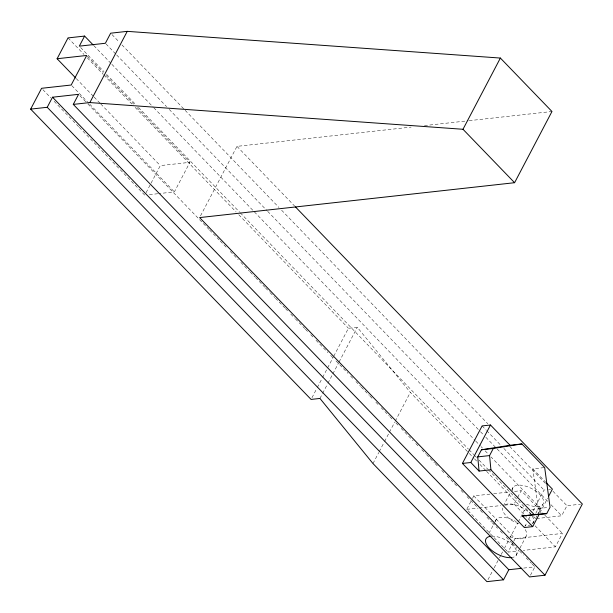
<?xml version="1.0" encoding="UTF-8"?>
<svg xmlns="http://www.w3.org/2000/svg" width="613" height="613" viewBox="0 0 613 613"><rect width="100%" height="100%" fill="white"/><g stroke="black" fill="none" stroke-linecap="round" stroke-linejoin="round"><path stroke-width="0.46" stroke-dasharray="3.06 2.3" d="M146.109 192.628L160.299 165.602L189.9 162.33L174.383 191.884L158.66 193.631M200.505 215.883L236.993 146.369L411.131 127.09M311.956 397.73L316.844 388.412M317.289 387.569L322.185 378.252M322.63 377.401L333.303 357.072M333.748 356.222L348.422 328.269L357.302 327.288L410.335 392.389L468.654 452.785M319.948 398.442L322.17 394.205M322.614 393.362L327.511 384.044M327.955 383.194L332.399 374.727M332.844 373.876L338.621 362.865M339.066 362.015L357.302 327.288M372.988 463.551L378.765 452.532M379.209 451.689L384.106 442.371M384.55 441.521L388.994 433.054M389.439 432.203L394.772 422.035M395.216 421.192L410.335 392.389M507.372 551.424L466.754 509.342L472.041 499.266M472.485 498.43L473.803 495.909L489.91 494.124M488.921 533.41L494.499 522.774M494.929 521.962L496.216 519.502M503.265 506.07L510.139 492.982M511.855 489.71L513.142 487.258M504.652 505.15L514.123 504.108L517.211 498.231M517.648 497.388L521.173 490.668L542.137 512.384M509.595 538.498L517.824 522.812M518.261 521.985L524.322 510.43L527.096 510.139M488.002 579.63L493.733 568.711M494.17 567.868L499.02 558.635M499.465 557.792L500.783 555.278M501.227 554.436L502.545 551.915M504.315 548.558L509.158 539.317M513.319 542.022L508.031 552.098L518.521 550.934M513.755 541.179L515.081 538.666L562.45 533.417L555.393 546.857L523.249 550.413M524.782 526.72L526.965 522.552M528.72 519.219L530.03 516.713M533.095 510.882L544.03 490.048L547.754 489.634M535.777 513.326L538.283 508.552L532.835 468.861L544.681 467.55M516.062 555.516L519.495 548.972M519.924 548.152L525.931 536.704M532.981 523.264L534.268 520.812M535.992 517.541L536.85 515.908M537.279 515.089L542.857 504.461M539.892 512.943L547.654 498.154M530.46 575.247L534.865 566.849L532.207 564.09M536.544 518.567L561.669 515.786L566.956 505.71L580.542 504.208M538.298 513.679L540.98 508.675L491.09 457.007M424.457 125.611L468.232 120.769M469.183 120.661L551.968 111.497M149.403 194.65L157.733 193.731M493.703 493.71L509.809 491.925M514.545 491.404L521.173 490.668M548.681 489.526L550.543 489.327M466.754 509.342L478.125 508.085M479.067 507.985L500.859 505.572M538.283 508.552L548.244 507.449M523.701 568.082L534.865 566.849M531.724 509.648L540.98 508.675M236.993 146.369L294.769 206.206M532.835 468.861L545.876 482.362M111.987 34.573L119.305 42.144M121.964 44.902L184.49 109.65M185.157 110.34L278.946 207.462M281.605 210.213L487.802 423.744M509.755 446.471L545.67 483.672M552.987 491.251L566.956 505.71M482.109 425.928L486.063 430.02M486.722 430.701L500.553 445.023M503.848 448.432L544.03 490.048M106.034 43.96L116.01 54.289M116.677 54.978L166.567 106.639M169.226 109.398L267 210.65M267.666 211.339L479.849 431.069M480.515 431.751L483.182 434.51M485.841 437.268L496.484 448.287M497.143 448.977L547.7 501.327M551.026 504.767L561.669 515.786M93.919 45.722L111.221 63.637M111.88 64.319L153.127 107.037M153.794 107.727L475.121 440.471M475.788 441.161L480.446 445.988M481.105 446.678L482.439 448.049M485.098 450.808L488.423 454.256M544.758 515.096L562.45 533.417M80.648 47.53L103.926 71.637M106.593 74.395L135.856 104.7M138.515 107.459L239.622 212.159M240.281 212.841L468.432 449.107M469.098 449.796L473.749 454.616M474.416 455.306L476.416 457.367M479.075 460.125L487.718 469.083M488.385 469.765L530.958 513.855M533.616 516.606L535.609 518.675M87.36 56.143L103.237 72.587M105.888 75.33L133.672 104.095M136.975 107.52L189.9 162.33M68.028 37.914L83.973 54.427M87.299 57.867L103.245 74.38M103.911 75.07L131.818 103.965M135.136 107.405L236.128 211.991M238.786 214.742L348.422 328.269M469.32 453.467L473.956 458.271M474.623 458.961L476.608 461.022M479.918 464.447L485.887 470.623M486.546 471.313L524.322 510.43M514.123 504.108L523.954 514.284M524.605 514.966L532.467 523.104M535.088 525.816L555.393 546.857M76.28 78.602L93.483 96.417M94.141 97.099L100.095 103.268M100.762 103.949L160.299 165.602M473.803 495.909L515.081 538.666M71.851 85.705L89.046 103.513M89.713 104.202L174.383 191.884M79.897 95.705L87.215 103.283M87.881 103.972L208.941 229.331M209.608 230.021L219.584 240.35M220.251 241.039L227.569 248.617M230.227 251.376L238.204 259.636M240.871 262.395L249.514 271.352M250.181 272.042L254.839 276.861M255.498 277.551L264.816 287.19M265.475 287.88L269.467 292.01M270.134 292.7L274.793 297.527M275.459 298.209L284.769 307.856M285.436 308.546L288.095 311.297M290.754 314.055L294.746 318.185M295.412 318.875L304.722 328.522M305.389 329.212L308.048 331.962M310.707 334.721L313.373 337.472M316.032 340.23L328.001 352.628M330.668 355.387L333.326 358.138M335.985 360.896L347.962 373.294M350.621 376.045L353.28 378.803M355.938 381.554L360.597 386.382M361.264 387.071L369.241 395.331M369.907 396.021L373.233 399.469M375.892 402.22L378.558 404.978M381.217 407.729L389.201 415.997M389.86 416.687L393.186 420.135M395.852 422.886L398.511 425.644M401.17 428.395L413.147 440.793M415.806 443.551L418.464 446.302M421.79 449.75L425.782 453.881M426.449 454.57L434.425 462.838M435.092 463.528L437.751 466.278M441.743 470.416L444.402 473.167M447.069 475.926L457.712 486.944M461.037 490.392L464.363 493.833M467.022 496.591L477.665 507.61M480.324 510.361L483.649 513.809M486.975 517.249L491.634 522.077M492.3 522.766L497.618 528.276M500.277 531.027L503.602 534.475M506.269 537.226L511.587 542.735M512.253 543.425L516.905 548.252M519.571 551.003L523.556 555.14M526.222 557.891L531.54 563.401M42.902 89.667L50.841 97.888M54.151 101.314L78.625 126.661M79.292 127.343L144.783 195.164M512.384 490.806A17.218 8.138 27.7 0 1 528.069 486.967A17.218 8.138 27.7 0 1 543.601 502.875A17.218 8.138 27.7 0 1 524.483 503.196M491.672 536.168A17.218 8.138 27.7 0 1 513.372 545.953A17.218 8.138 27.7 0 1 511.526 557.6M525.188 529.601A17.218 8.138 27.7 0 1 510.001 536.59M495.404 521.479A17.218 8.138 27.7 0 1 516.169 521.625M532.237 516.169A17.218 8.138 27.7 0 1 531.869 524.261M531.157 524.651A17.218 8.138 27.7 0 1 525.027 525.333M518.69 523.801A17.218 8.138 27.7 0 1 502.453 508.039M505.089 504.683A17.218 8.138 27.7 0 1 531.755 515.472"/><path stroke-width="0.92" d="M521.839 568.289L508.813 569.73L503.526 579.806L486.944 581.645L372.988 463.551L319.948 398.442L311.067 399.423L30.65 109.122L41.584 88.295L71.185 85.023L86.701 55.461L57.101 58.741L68.028 37.914L84.609 36.075L93.253 45.033M30.65 109.122L47.232 107.29L52.519 97.214L78.571 94.325L73.284 104.402L529.578 576.925L544.972 575.216L582.35 504.009L295.435 206.895M84.609 36.075L79.315 46.151L105.367 43.27L110.662 33.194L127.236 31.355L500.377 58.059L551.968 111.497L514.591 182.705L199.616 217.584L544.972 575.216M73.284 104.402L89.858 102.57L127.236 31.355M89.858 102.57L462.991 129.274L500.377 58.059M532.712 526.621L524.345 527.548L462.424 463.428L482.109 425.928L490.484 425.001L510.047 445.26L521.885 443.942L544.681 467.55L550.053 507.25L546.712 513.617L522.391 515.939L532.712 526.621L539.034 514.591M462.424 463.428L470.799 462.501L490.484 425.001M546.712 513.617L534.237 514.629L490.913 469.765L479.075 471.075L477.726 456.892L481.458 449.781L510.047 445.26M490.913 469.765L489.565 455.582L493.296 448.471L521.885 443.942M548.52 496.515L552.405 489.12L546.535 483.044M481.458 449.781L493.296 448.471M477.726 456.892L489.565 455.582M522.391 515.939L534.237 514.629M462.991 129.274L514.591 182.705M470.799 462.501L479.075 471.075M57.101 58.741L75.621 77.92M52.519 97.214L508.813 569.73M47.232 107.29L503.526 579.806M511.526 557.6A17.218 8.138 27.7 0 1 489.358 548.229A17.218 8.138 27.7 0 1 490.883 536.229"/></g></svg>
